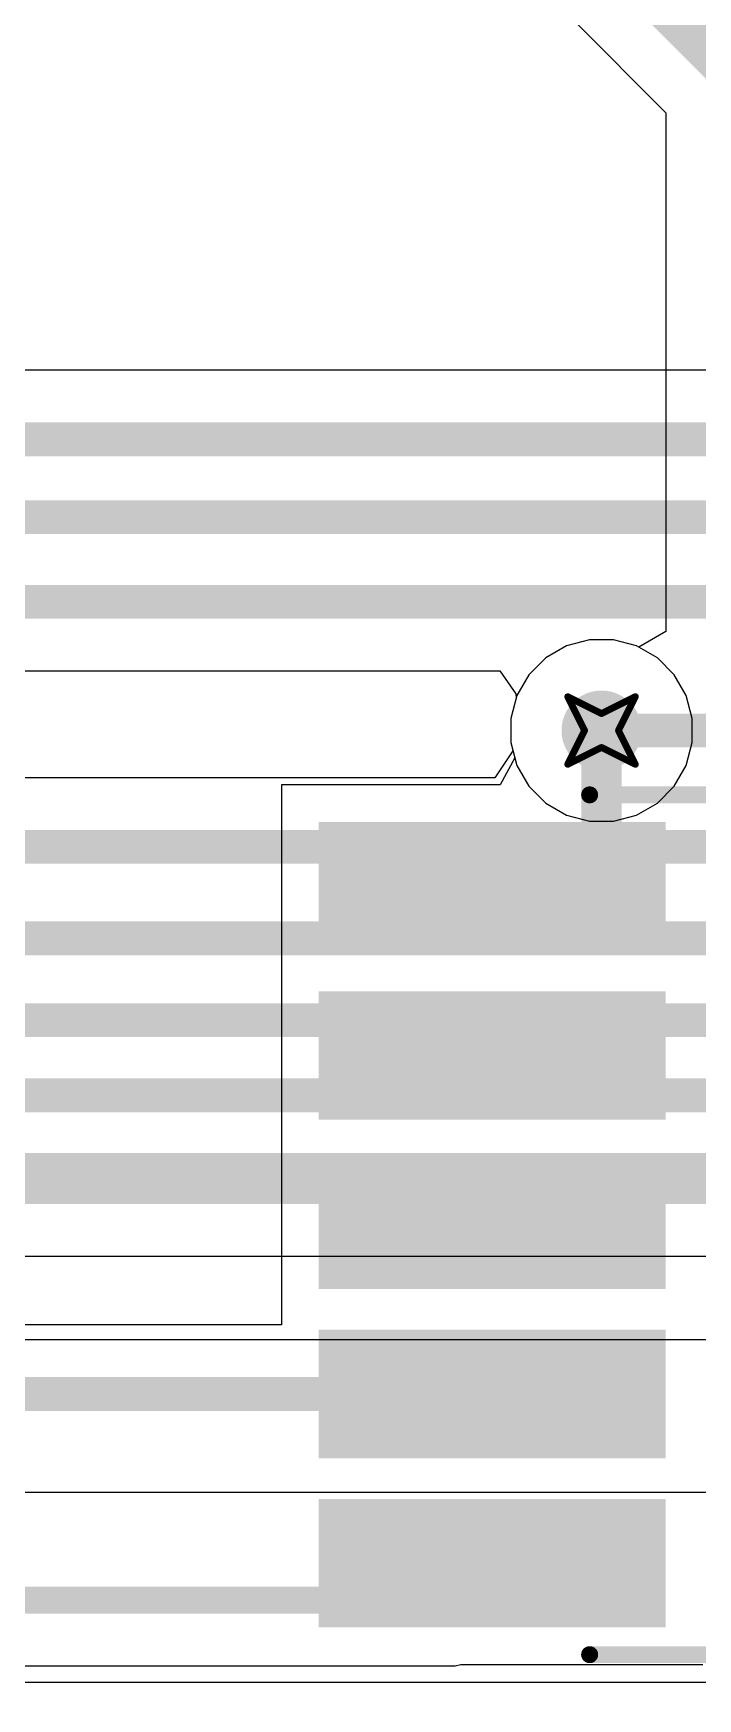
# Model space of a CAD drawing. Header units: inches. Extents: x -36 to 349, y -11 to 240.
# Drawn here: x 107.68 to 112.67, y 85.32 to 97.81 of the extents above; entities that cross this region are included whole.
import ezdxf

# ---------------------------------------------------------------- set-up
doc = ezdxf.new("R2010")
doc.units = ezdxf.units.IN
for name, color, linetype in [('Bottom Layer', 5, 'Continuous'), ('Drill Drawing', 1, 'Continuous'), ('Layer 1', 16, 'Continuous'), ('Layer 2', 76, 'Continuous'), ('Top Layer', 1, 'Continuous'), ('Top Overlay', 2, 'Continuous'), ('Top Paste', 8, 'Continuous'), ('Top Solder', 216, 'Continuous'), ('Via Holes', 16, 'Continuous')]:
    doc.layers.add(name, color=color, linetype=linetype)

# ---------------------------------------------------------------- blocks, each defined once
blk = doc.blocks.new('20021121_00010C4LF__347')
at = {"layer": 'Top Layer'}
for points in [[(-2.92, 3.15), (-2.16, 3.15), (-2.16, 0.75), (-2.92, 0.75)], [(-1.65, 3.15), (-0.89, 3.15), (-0.89, 0.75), (-1.65, 0.75)], [(-0.38, 3.15), (0.38, 3.15), (0.38, 0.75), (-0.38, 0.75)], [(0.89, 3.15), (1.65, 3.15), (1.65, 0.75), (0.89, 0.75)], [(2.16, 3.15), (2.92, 3.15), (2.92, 0.75), (2.16, 0.75)], [(-2.92, -0.75), (-2.16, -0.75), (-2.16, -3.15), (-2.92, -3.15)], [(-1.65, -0.75), (-0.89, -0.75), (-0.89, -3.15), (-1.65, -3.15)], [(-0.38, -0.75), (0.38, -0.75), (0.38, -3.15), (-0.38, -3.15)], [(0.89, -0.75), (1.65, -0.75), (1.65, -3.15), (0.89, -3.15)], [(2.16, -0.75), (2.92, -0.75), (2.92, -3.15), (2.16, -3.15)]]:
    blk.add_hatch(color=1, dxfattribs=at).paths.add_polyline_path(points)
at = {"layer": 'Top Paste'}
for points in [[(-2.92, 3.15), (-2.16, 3.15), (-2.16, 0.75), (-2.92, 0.75)], [(-1.65, 3.15), (-0.89, 3.15), (-0.89, 0.75), (-1.65, 0.75)], [(-0.38, 3.15), (0.38, 3.15), (0.38, 0.75), (-0.38, 0.75)], [(0.89, 3.15), (1.65, 3.15), (1.65, 0.75), (0.89, 0.75)], [(2.16, 3.15), (2.92, 3.15), (2.92, 0.75), (2.16, 0.75)], [(-2.92, -0.75), (-2.16, -0.75), (-2.16, -3.15), (-2.92, -3.15)], [(-1.65, -0.75), (-0.89, -0.75), (-0.89, -3.15), (-1.65, -3.15)], [(-0.38, -0.75), (0.38, -0.75), (0.38, -3.15), (-0.38, -3.15)], [(0.89, -0.75), (1.65, -0.75), (1.65, -3.15), (0.89, -3.15)], [(2.16, -0.75), (2.92, -0.75), (2.92, -3.15), (2.16, -3.15)]]:
    blk.add_hatch(color=8, dxfattribs=at).paths.add_polyline_path(points)
at = {"layer": 'Top Solder'}
for points in [[(-3.022, 3.252), (-2.058, 3.252), (-2.058, 0.648), (-3.022, 0.648)], [(-1.752, 3.252), (-0.788, 3.252), (-0.788, 0.648), (-1.752, 0.648)], [(-0.482, 3.252), (0.482, 3.252), (0.482, 0.648), (-0.482, 0.648)], [(0.788, 3.252), (1.752, 3.252), (1.752, 0.648), (0.788, 0.648)], [(2.058, 3.252), (3.022, 3.252), (3.022, 0.648), (2.058, 0.648)], [(-3.022, -0.648), (-2.058, -0.648), (-2.058, -3.252), (-3.022, -3.252)], [(-1.752, -0.648), (-0.788, -0.648), (-0.788, -3.252), (-1.752, -3.252)], [(-0.482, -0.648), (0.482, -0.648), (0.482, -3.252), (-0.482, -3.252)], [(0.788, -0.648), (1.752, -0.648), (1.752, -3.252), (0.788, -3.252)], [(2.058, -0.648), (3.022, -0.648), (3.022, -3.252), (2.058, -3.252)]]:
    blk.add_hatch(color=216, dxfattribs=at).paths.add_polyline_path(points)
at = {"layer": 'Top Overlay'}
for points in [[(-3.226, 1.219, 0.127, 0.127, 0), (-3.226, -1.143, 0.127, 0.127, 0)], [(3.226, 1.219, 0.127, 0.127, 0), (3.226, -1.143, 0.127, 0.127, 0)]]:
    blk.add_lwpolyline(points, format="xyseb", dxfattribs=at)
for points in [[(-3.258, 1.219, 0.0635, 0.0635, 1), (-3.194, 1.219, 0.0635, 0.0635, 1)], [(3.194, 1.219, 0.0635, 0.0635, 1), (3.258, 1.219, 0.0635, 0.0635, 1)], [(-3.258, -1.143, 0.0635, 0.0635, 1), (-3.194, -1.143, 0.0635, 0.0635, 1)], [(3.194, -1.143, 0.0635, 0.0635, 1), (3.258, -1.143, 0.0635, 0.0635, 1)], [(-3.175, -1.956, 0.254, 0.254, 1), (-3.429, -1.956, 0.254, 0.254, 1)], [(-3.493, -1.956, 0.127, 0.127, 1), (-3.365, -1.956, 0.127, 0.127, 1)], [(-3.239, -1.956, 0.127, 0.127, 1), (-3.111, -1.956, 0.127, 0.127, 1)]]:
    blk.add_lwpolyline(points, format="xyseb", close=True, dxfattribs=at)

msp = doc.modelspace()

# ---------------------------------------------------------------- hatches: boundary and pattern name
at = {"layer": 'Bottom Layer'}
h = msp.add_hatch(color=5, dxfattribs=at)
edge = h.paths.add_edge_path()
edge.add_arc((111.946, 92.583), 0.3, 0, 360)
at = {"layer": 'Layer 1'}
h = msp.add_hatch(color=16, dxfattribs=at)
edge = h.paths.add_edge_path()
edge.add_arc((111.946, 92.583), 0.3, 0, 360)
at = {"layer": 'Layer 2'}
h = msp.add_hatch(color=76, dxfattribs=at)
edge = h.paths.add_edge_path()
edge.add_arc((111.946, 92.583), 0.3, 0, 360)
at = {"layer": 'Top Layer'}
h = msp.add_hatch(color=1, dxfattribs=at)
edge = h.paths.add_edge_path()
edge.add_arc((111.946, 92.583), 0.3, 0, 360)
at = {"layer": 'Via Holes'}
h = msp.add_hatch(color=7, dxfattribs=at)
edge = h.paths.add_edge_path()
edge.add_arc((111.946, 92.583), 0.15, 0, 360)

# ---------------------------------------------------------------- linework, layer by layer
at = {"layer": 'Bottom Layer'}
for p, q in [((134.52, 95.286), (96.725, 95.286)), ((96.005, 93.031), (111.184, 93.031)), ((111.184, 93.031), (111.303, 92.859)), ((111.303, 92.859), (111.307, 92.828)), ((111.307, 92.828), (111.265, 92.673)), ((111.265, 92.673), (111.265, 92.493)), ((111.265, 92.493), (111.282, 92.431)), ((111.282, 92.431), (111.146, 92.228)), ((111.146, 92.228), (104.099, 92.228)), ((105.963, 88.638), (132.964, 88.638)), ((127.523, 85.44), (103.052, 85.44))]:
    msp.add_line(p, q, dxfattribs=at)
for points in [[(96.51, 94.768, 0.254, 0.254, 0), (157.507, 94.768, 0.254, 0.254, 0)], [(96.268, 94.184, 0.254, 0.254, 0), (157.102, 94.184, 0.254, 0.254, 0)], [(96.005, 93.549, 0.254, 0.254, 0), (156.773, 93.549, 0.254, 0.254, 0)], [(111.946, 92.583, 0.254, 0.254, 0), (119.852, 92.583, 0.254, 0.254, 0)], [(103.664, 91.71, 0.254, 0.254, 0), (131.445, 91.71, 0.254, 0.254, 0)], [(102.762, 91.024, 0.254, 0.254, 0), (131.867, 91.024, 0.254, 0.254, 0)], [(104.37, 90.409, 0.254, 0.254, 0), (132.337, 90.409, 0.254, 0.254, 0)], [(104.974, 89.845, 0.254, 0.254, 0), (132.626, 89.845, 0.254, 0.254, 0)], [(105.722, 89.221, 0.381, 0.381, 0), (132.964, 89.221, 0.381, 0.381, 0)]]:
    msp.add_lwpolyline(points, format="xyseb", dxfattribs=at)
msp.add_lwpolyline([(111.883, 92.583, 0.127, 0.127, 1), (112.01, 92.583, 0.127, 0.127, 1)], format="xyseb", close=True, dxfattribs=at)
at = {"layer": 'Drill Drawing'}
for points in [[(111.692, 92.837, 0.0508, 0.0508, 0), (111.946, 92.71, 0.0508, 0.0508, 0)], [(111.692, 92.837, 0.0508, 0.0508, 0), (111.819, 92.583, 0.0508, 0.0508, 0)], [(111.946, 92.71, 0.0508, 0.0508, 0), (112.2, 92.837, 0.0508, 0.0508, 0)], [(112.073, 92.583, 0.0508, 0.0508, 0), (112.2, 92.837, 0.0508, 0.0508, 0)], [(111.692, 92.329, 0.0508, 0.0508, 0), (111.819, 92.583, 0.0508, 0.0508, 0)], [(112.073, 92.583, 0.0508, 0.0508, 0), (112.2, 92.329, 0.0508, 0.0508, 0)], [(111.692, 92.329, 0.0508, 0.0508, 0), (111.946, 92.456, 0.0508, 0.0508, 0)], [(111.946, 92.456, 0.0508, 0.0508, 0), (112.2, 92.329, 0.0508, 0.0508, 0)]]:
    msp.add_lwpolyline(points, format="xyseb", dxfattribs=at)
for points in [[(111.68, 92.837, 0.0254, 0.0254, 1), (111.705, 92.837, 0.0254, 0.0254, 1)], [(111.68, 92.837, 0.0254, 0.0254, 1), (111.705, 92.837, 0.0254, 0.0254, 1)], [(112.188, 92.837, 0.0254, 0.0254, 1), (112.213, 92.837, 0.0254, 0.0254, 1)], [(112.188, 92.837, 0.0254, 0.0254, 1), (112.213, 92.837, 0.0254, 0.0254, 1)], [(111.934, 92.71, 0.0254, 0.0254, 1), (111.959, 92.71, 0.0254, 0.0254, 1)], [(111.934, 92.71, 0.0254, 0.0254, 1), (111.959, 92.71, 0.0254, 0.0254, 1)], [(111.807, 92.583, 0.0254, 0.0254, 1), (111.832, 92.583, 0.0254, 0.0254, 1)], [(111.807, 92.583, 0.0254, 0.0254, 1), (111.832, 92.583, 0.0254, 0.0254, 1)], [(112.061, 92.583, 0.0254, 0.0254, 1), (112.086, 92.583, 0.0254, 0.0254, 1)], [(112.061, 92.583, 0.0254, 0.0254, 1), (112.086, 92.583, 0.0254, 0.0254, 1)], [(111.934, 92.456, 0.0254, 0.0254, 1), (111.959, 92.456, 0.0254, 0.0254, 1)], [(111.934, 92.456, 0.0254, 0.0254, 1), (111.959, 92.456, 0.0254, 0.0254, 1)], [(111.68, 92.329, 0.0254, 0.0254, 1), (111.705, 92.329, 0.0254, 0.0254, 1)], [(111.68, 92.329, 0.0254, 0.0254, 1), (111.705, 92.329, 0.0254, 0.0254, 1)], [(112.188, 92.329, 0.0254, 0.0254, 1), (112.213, 92.329, 0.0254, 0.0254, 1)], [(112.188, 92.329, 0.0254, 0.0254, 1), (112.213, 92.329, 0.0254, 0.0254, 1)]]:
    msp.add_lwpolyline(points, format="xyseb", close=True, dxfattribs=at)
at = {"layer": 'Layer 1'}
for p, q in [((111.857, 93.264), (111.684, 93.218)), ((112.036, 93.264), (111.857, 93.264)), ((112.209, 93.218), (112.036, 93.264)), ((111.528, 93.128), (111.401, 93.001)), ((111.684, 93.218), (111.528, 93.128)), ((112.365, 93.128), (112.209, 93.218)), ((112.491, 93.001), (112.365, 93.128)), ((111.401, 93.001), (111.312, 92.846)), ((112.581, 92.846), (112.491, 93.001)), ((111.312, 92.846), (111.265, 92.673)), ((112.627, 92.673), (112.581, 92.846)), ((111.265, 92.673), (111.265, 92.493)), ((112.627, 92.493), (112.627, 92.673)), ((111.265, 92.493), (111.312, 92.32)), ((112.581, 92.32), (112.627, 92.493)), ((111.312, 92.32), (111.401, 92.165)), ((112.491, 92.165), (112.581, 92.32)), ((111.401, 92.165), (111.528, 92.038)), ((112.365, 92.038), (112.491, 92.165)), ((111.528, 92.038), (111.684, 91.948)), ((112.209, 91.948), (112.365, 92.038)), ((111.684, 91.948), (111.857, 91.902)), ((111.857, 91.902), (112.036, 91.902)), ((112.036, 91.902), (112.209, 91.948))]:
    msp.add_line(p, q, dxfattribs=at)
at = {"layer": 'Layer 2'}
for p, q in [((111.857, 93.264), (111.684, 93.218)), ((112.036, 93.264), (111.857, 93.264)), ((112.209, 93.218), (112.036, 93.264)), ((111.528, 93.128), (111.401, 93.001)), ((111.684, 93.218), (111.528, 93.128)), ((112.365, 93.128), (112.209, 93.218)), ((112.491, 93.001), (112.365, 93.128)), ((111.401, 93.001), (111.312, 92.846)), ((112.581, 92.846), (112.491, 93.001)), ((111.312, 92.846), (111.265, 92.673)), ((112.627, 92.673), (112.581, 92.846)), ((111.265, 92.673), (111.265, 92.493)), ((112.627, 92.493), (112.627, 92.673)), ((111.265, 92.493), (111.312, 92.32)), ((112.581, 92.32), (112.627, 92.493)), ((111.312, 92.32), (111.401, 92.165)), ((112.491, 92.165), (112.581, 92.32)), ((111.401, 92.165), (111.528, 92.038)), ((112.365, 92.038), (112.491, 92.165)), ((111.528, 92.038), (111.684, 91.948)), ((112.209, 91.948), (112.365, 92.038)), ((111.684, 91.948), (111.857, 91.902)), ((111.857, 91.902), (112.036, 91.902)), ((112.036, 91.902), (112.209, 91.948)), ((118.178, 88.011), (104.455, 88.011)), ((97.797, 86.868), (124.672, 86.868))]:
    msp.add_line(p, q, dxfattribs=at)
at = {"layer": 'Top Layer'}
for p, q in [((111.743, 97.905), (112.429, 97.219)), ((112.429, 97.219), (112.429, 93.325)), ((111.857, 93.264), (111.684, 93.218)), ((112.036, 93.264), (111.857, 93.264)), ((112.209, 93.218), (112.036, 93.264)), ((112.429, 93.325), (112.226, 93.208)), ((111.528, 93.128), (111.401, 93.001)), ((111.684, 93.218), (111.528, 93.128)), ((112.226, 93.208), (112.209, 93.218)), ((111.401, 93.001), (111.312, 92.846)), ((111.312, 92.846), (111.265, 92.673)), ((111.265, 92.673), (111.265, 92.493)), ((111.265, 92.493), (111.296, 92.378)), ((111.296, 92.378), (111.187, 92.175)), ((111.187, 92.175), (109.545, 92.175)), ((109.545, 92.175), (109.545, 90.653)), ((109.545, 90.653), (109.545, 89.383)), ((109.545, 89.383), (109.545, 88.122)), ((109.545, 88.122), (107.402, 88.122)), ((104.581, 85.564), (110.849, 85.564)), ((110.849, 85.564), (110.891, 85.573)), ((110.891, 85.573), (112.707, 85.573))]:
    msp.add_line(p, q, dxfattribs=at)
for points in [[(112.011, 98.552, 0.508, 0.508, 0), (113.076, 97.487, 0.508, 0.508, 0)], [(111.946, 91.667, 0.305, 0.305, 0), (111.946, 92.583, 0.305, 0.305, 0)], [(111.693, 91.414, 0.305, 0.305, 0), (111.946, 91.667, 0.305, 0.305, 0)], [(111.126, 91.414, 0.305, 0.305, 0), (111.693, 91.414, 0.305, 0.305, 0)], [(107.112, 87.604, 0.254, 0.254, 0), (111.126, 87.604, 0.254, 0.254, 0)], [(110.849, 86.056, 0.203, 0.203, 0), (111.126, 86.334, 0.203, 0.203, 0)], [(110.849, 86.056, 0.203, 0.203, 0), (111.126, 86.334, 0.203, 0.203, 0)], [(104.378, 86.056, 0.203, 0.203, 0), (110.849, 86.056, 0.203, 0.203, 0)]]:
    msp.add_lwpolyline(points, format="xyseb", dxfattribs=at)
for points in [[(111.87, 92.583, 0.152, 0.152, 1), (112.023, 92.583, 0.152, 0.152, 1)], [(111.87, 91.667, 0.152, 0.152, 1), (112.023, 91.667, 0.152, 0.152, 1)], [(111.87, 91.667, 0.152, 0.152, 1), (112.023, 91.667, 0.152, 0.152, 1)], [(111.05, 91.414, 0.152, 0.152, 1), (111.203, 91.414, 0.152, 0.152, 1)], [(111.617, 91.414, 0.152, 0.152, 1), (111.77, 91.414, 0.152, 0.152, 1)], [(111.617, 91.414, 0.152, 0.152, 1), (111.77, 91.414, 0.152, 0.152, 1)], [(111.063, 87.604, 0.127, 0.127, 1), (111.19, 87.604, 0.127, 0.127, 1)], [(111.076, 86.334, 0.102, 0.102, 1), (111.177, 86.334, 0.102, 0.102, 1)], [(111.076, 86.334, 0.102, 0.102, 1), (111.177, 86.334, 0.102, 0.102, 1)], [(110.798, 86.056, 0.102, 0.102, 1), (110.9, 86.056, 0.102, 0.102, 1)], [(110.798, 86.056, 0.102, 0.102, 1), (110.9, 86.056, 0.102, 0.102, 1)], [(110.798, 86.056, 0.102, 0.102, 1), (110.9, 86.056, 0.102, 0.102, 1)]]:
    msp.add_lwpolyline(points, format="xyseb", close=True, dxfattribs=at)

# ---------------------------------------------------------------- block references
at = {"rotation": 90}
msp.add_blockref('20021121_00010C4LF__347', (113.076, 88.874), dxfattribs=at)

doc.saveas('drawing.dxf')
